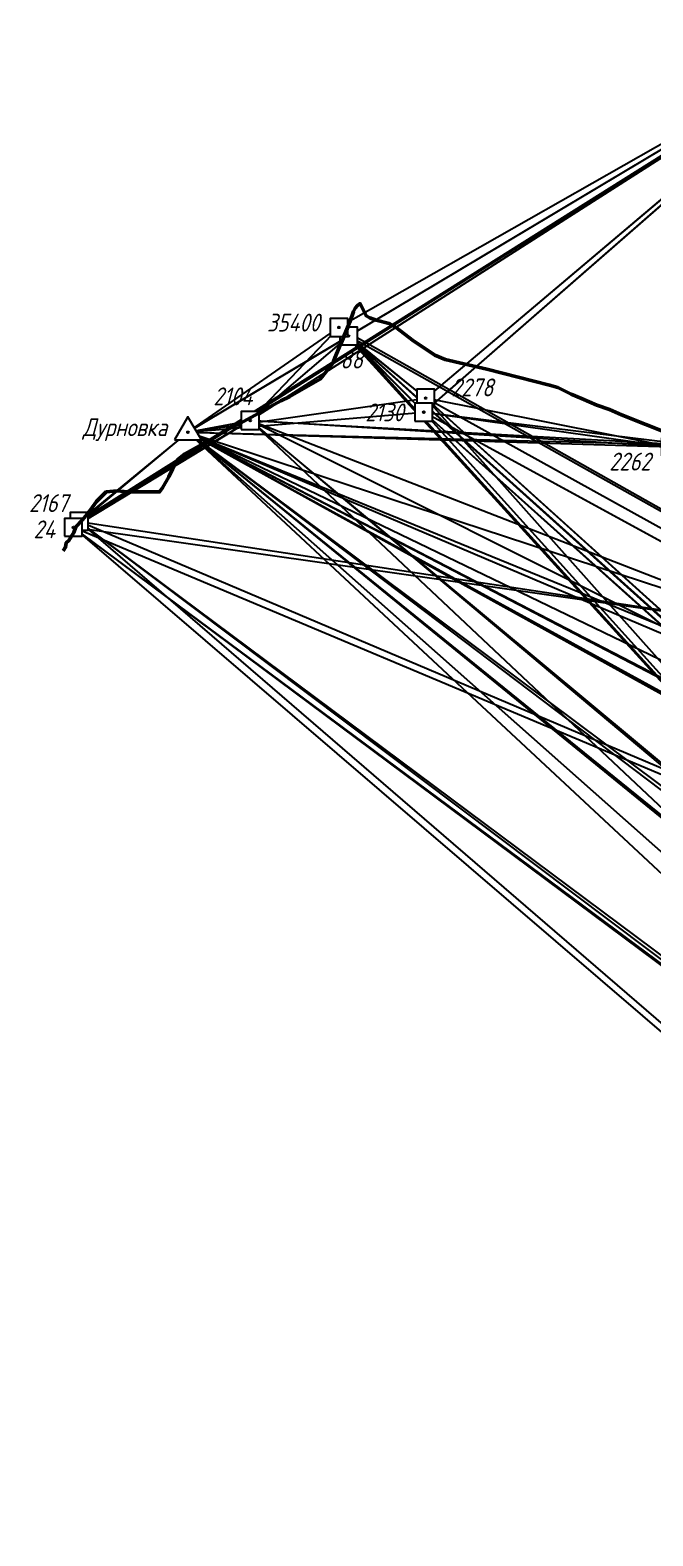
# Model space of a CAD drawing. Extents: x 2206680 to 2255999, y 529817 to 580901.
# Drawn here: x 2206680 to 2213659, y 563858 to 580728 of the extents above; entities that cross this region are included whole.
import ezdxf
from ezdxf.enums import TextEntityAlignment as Align

# ---------------------------------------------------------------- set-up
doc = ezdxf.new("R2010")
doc.units = 0
doc.layers.add('BaseLine', color=3, linetype='Continuous', true_color=0x00ff00)
doc.layers.add('Проектируемая трасса', color=1, linetype='Continuous')
doc.layers.add('Точки', color=7, linetype='Continuous', lineweight=0, true_color=0xffffff)
doc.styles.add('Bm431', font='Bm431.ttf')
doc.styles.add('D431', font='D431.ttf')
doc.styles.add('VNIPISIMPLEXCUR', font='simplex.shx', dxfattribs={"width": 0.8, "oblique": 15})

# ---------------------------------------------------------------- blocks, each defined once
blk = doc.blocks.new('*U20')
at = {"color": 0, "linetype": 'Continuous', "lineweight": -2, "style": 'D431'}
blk.add_attdef('Номер_пункта', text='', height=2, dxfattribs=at).set_placement((-2, -1), align=Align.RIGHT)
at = {"color": 0, "linetype": 'Continuous', "lineweight": -2, "style": 'Bm431', "flags": 1}
blk.add_attdef('Код', (0, -5.5), '', height=2, dxfattribs=at)
at = {"color": 0, "linetype": 'Continuous', "lineweight": -2}
blk.add_wipeout([(-1, 1), (1, 1), (1, -1), (-1, -1)], dxfattribs=at)
at = {"linetype": 'Continuous', "lineweight": -2}
h = blk.add_hatch(color=0, dxfattribs=at)
edge = h.paths.add_edge_path()
edge.add_arc((0, 0), 0.1, 0, 360)
at = {"color": 0, "linetype": 'Continuous', "lineweight": -2}
blk.add_lwpolyline([(-1, -1), (1, -1), (1, 1), (-1, 1)], close=True, dxfattribs=at)
blk.add_circle((0, 0), 0.1, dxfattribs=at)
at = {"color": 0, "linetype": 'Continuous', "lineweight": -2, "style": 'Bm431'}
for tag, p in [('Отметка_центра', (7, 0.7)), ('Отметка_земли', (7, -2.7))]:
    blk.add_attdef(tag, text='', height=2, dxfattribs=at).set_placement(p, align=Align.CENTER)
blk = doc.blocks.new('*U15')
at = {"color": 0, "linetype": 'Continuous', "lineweight": -2, "style": 'D431'}
blk.add_attdef('Номер_пункта', text='', height=2, dxfattribs=at).set_placement((-2, -1), align=Align.RIGHT)
at = {"color": 0, "linetype": 'Continuous', "lineweight": -2, "style": 'Bm431', "flags": 1}
blk.add_attdef('Код', (0, -5.5), '', height=2, dxfattribs=at)
at = {"color": 0, "linetype": 'Continuous', "lineweight": -2}
blk.add_wipeout([(-1, 1), (1, 1), (1, -1), (-1, -1)], dxfattribs=at)
at = {"linetype": 'Continuous', "lineweight": -2}
h = blk.add_hatch(color=0, dxfattribs=at)
edge = h.paths.add_edge_path()
edge.add_arc((0, 0), 0.1, 0, 360)
at = {"color": 0, "linetype": 'Continuous', "lineweight": -2}
blk.add_lwpolyline([(-1, -1), (1, -1), (1, 1), (-1, 1)], close=True, dxfattribs=at)
blk.add_circle((0, 0), 0.1, dxfattribs=at)
at = {"color": 0, "linetype": 'Continuous', "lineweight": -2, "style": 'Bm431'}
for tag, p in [('Отметка_центра', (7, 0.7)), ('Отметка_земли', (7, -2.7))]:
    blk.add_attdef(tag, text='', height=2, dxfattribs=at).set_placement(p, align=Align.CENTER)
blk = doc.blocks.new('*U16')
at = {"color": 0, "linetype": 'Continuous', "lineweight": -2, "style": 'D431'}
blk.add_attdef('Номер_пункта', text='', height=2, dxfattribs=at).set_placement((-2, -1), align=Align.RIGHT)
at = {"color": 0, "linetype": 'Continuous', "lineweight": -2, "style": 'Bm431', "flags": 1}
blk.add_attdef('Код', (0, -5.5), '', height=2, dxfattribs=at)
at = {"color": 0, "linetype": 'Continuous', "lineweight": -2}
blk.add_wipeout([(-1, 1), (1, 1), (1, -1), (-1, -1)], dxfattribs=at)
at = {"linetype": 'Continuous', "lineweight": -2}
h = blk.add_hatch(color=0, dxfattribs=at)
edge = h.paths.add_edge_path()
edge.add_arc((0, 0), 0.1, 0, 360)
at = {"color": 0, "linetype": 'Continuous', "lineweight": -2}
blk.add_lwpolyline([(-1, -1), (1, -1), (1, 1), (-1, 1)], close=True, dxfattribs=at)
blk.add_circle((0, 0), 0.1, dxfattribs=at)
at = {"color": 0, "linetype": 'Continuous', "lineweight": -2, "style": 'Bm431'}
for tag, p in [('Отметка_центра', (7, 0.7)), ('Отметка_земли', (7, -2.7))]:
    blk.add_attdef(tag, text='', height=2, dxfattribs=at).set_placement(p, align=Align.CENTER)
blk = doc.blocks.new('*U17')
at = {"color": 0, "linetype": 'Continuous', "lineweight": -2, "style": 'D431'}
blk.add_attdef('Номер_пункта', text='', height=2, dxfattribs=at).set_placement((-2, -1), align=Align.RIGHT)
at = {"color": 0, "linetype": 'Continuous', "lineweight": -2, "style": 'Bm431', "flags": 1}
blk.add_attdef('Код', (0, -5.5), '', height=2, dxfattribs=at)
at = {"color": 0, "linetype": 'Continuous', "lineweight": -2}
blk.add_wipeout([(-1, 1), (1, 1), (1, -1), (-1, -1)], dxfattribs=at)
at = {"linetype": 'Continuous', "lineweight": -2}
h = blk.add_hatch(color=0, dxfattribs=at)
edge = h.paths.add_edge_path()
edge.add_arc((0, 0), 0.1, 0, 360)
at = {"color": 0, "linetype": 'Continuous', "lineweight": -2}
blk.add_lwpolyline([(-1, -1), (1, -1), (1, 1), (-1, 1)], close=True, dxfattribs=at)
blk.add_circle((0, 0), 0.1, dxfattribs=at)
at = {"color": 0, "linetype": 'Continuous', "lineweight": -2, "style": 'Bm431'}
for tag, p in [('Отметка_центра', (7, 0.7)), ('Отметка_земли', (7, -2.7))]:
    blk.add_attdef(tag, text='', height=2, dxfattribs=at).set_placement(p, align=Align.CENTER)
blk = doc.blocks.new('*U18')
at = {"color": 0, "linetype": 'Continuous', "lineweight": -2, "style": 'D431'}
blk.add_attdef('Номер_пункта', text='', height=2, dxfattribs=at).set_placement((-2, -1), align=Align.RIGHT)
at = {"color": 0, "linetype": 'Continuous', "lineweight": -2, "style": 'Bm431', "flags": 1}
blk.add_attdef('Код', (0, -5.5), '', height=2, dxfattribs=at)
at = {"color": 0, "linetype": 'Continuous', "lineweight": -2}
blk.add_wipeout([(-1, 1), (1, 1), (1, -1), (-1, -1)], dxfattribs=at)
at = {"linetype": 'Continuous', "lineweight": -2}
h = blk.add_hatch(color=0, dxfattribs=at)
edge = h.paths.add_edge_path()
edge.add_arc((0, 0), 0.1, 0, 360)
at = {"color": 0, "linetype": 'Continuous', "lineweight": -2}
blk.add_lwpolyline([(-1, -1), (1, -1), (1, 1), (-1, 1)], close=True, dxfattribs=at)
blk.add_circle((0, 0), 0.1, dxfattribs=at)
at = {"color": 0, "linetype": 'Continuous', "lineweight": -2, "style": 'Bm431'}
for tag, p in [('Отметка_центра', (7, 0.7)), ('Отметка_земли', (7, -2.7))]:
    blk.add_attdef(tag, text='', height=2, dxfattribs=at).set_placement(p, align=Align.CENTER)
blk = doc.blocks.new('*U19')
at = {"color": 0, "linetype": 'Continuous', "lineweight": -2, "style": 'D431'}
blk.add_attdef('Номер_пункта', text='', height=2, dxfattribs=at).set_placement((-2, -1), align=Align.RIGHT)
at = {"color": 0, "linetype": 'Continuous', "lineweight": -2, "style": 'Bm431', "flags": 1}
blk.add_attdef('Код', (0, -5.5), '', height=2, dxfattribs=at)
at = {"color": 0, "linetype": 'Continuous', "lineweight": -2}
blk.add_wipeout([(-1, 1), (1, 1), (1, -1), (-1, -1)], dxfattribs=at)
at = {"linetype": 'Continuous', "lineweight": -2}
h = blk.add_hatch(color=0, dxfattribs=at)
edge = h.paths.add_edge_path()
edge.add_arc((0, 0), 0.1, 0, 360)
at = {"color": 0, "linetype": 'Continuous', "lineweight": -2}
blk.add_lwpolyline([(-1, -1), (1, -1), (1, 1), (-1, 1)], close=True, dxfattribs=at)
blk.add_circle((0, 0), 0.1, dxfattribs=at)
at = {"color": 0, "linetype": 'Continuous', "lineweight": -2, "style": 'Bm431'}
for tag, p in [('Отметка_центра', (7, 0.7)), ('Отметка_земли', (7, -2.7))]:
    blk.add_attdef(tag, text='', height=2, dxfattribs=at).set_placement(p, align=Align.CENTER)
blk = doc.blocks.new('*U27')
at = {"color": 0, "linetype": 'Continuous', "lineweight": -2, "style": 'D431'}
blk.add_attdef('Номер_пункта', text='', height=2, dxfattribs=at).set_placement((-2, -1), align=Align.RIGHT)
at = {"color": 0, "linetype": 'Continuous', "lineweight": -2, "style": 'Bm431', "flags": 1}
blk.add_attdef('Код', (0, -5.5), '', height=2, dxfattribs=at)
at = {"color": 0, "linetype": 'Continuous', "lineweight": -2}
blk.add_wipeout([(-1, 1), (1, 1), (1, -1), (-1, -1)], dxfattribs=at)
at = {"linetype": 'Continuous', "lineweight": -2}
h = blk.add_hatch(color=0, dxfattribs=at)
edge = h.paths.add_edge_path()
edge.add_arc((0, 0), 0.1, 0, 360)
at = {"color": 0, "linetype": 'Continuous', "lineweight": -2}
blk.add_lwpolyline([(-1, -1), (1, -1), (1, 1), (-1, 1)], close=True, dxfattribs=at)
blk.add_circle((0, 0), 0.1, dxfattribs=at)
at = {"color": 0, "linetype": 'Continuous', "lineweight": -2, "style": 'Bm431'}
for tag, p in [('Отметка_центра', (7, 0.7)), ('Отметка_земли', (7, -2.7))]:
    blk.add_attdef(tag, text='', height=2, dxfattribs=at).set_placement(p, align=Align.CENTER)
blk = doc.blocks.new('*U28')
at = {"color": 0, "linetype": 'Continuous', "lineweight": -2, "style": 'D431'}
blk.add_attdef('Номер_пункта', text='', height=2, dxfattribs=at).set_placement((-2, -1), align=Align.RIGHT)
at = {"color": 0, "linetype": 'Continuous', "lineweight": -2, "style": 'Bm431', "flags": 1}
blk.add_attdef('Код', (0, -5.5), '', height=2, dxfattribs=at)
at = {"color": 0, "linetype": 'Continuous', "lineweight": -2}
blk.add_wipeout([(-1, 1), (1, 1), (1, -1), (-1, -1)], dxfattribs=at)
at = {"linetype": 'Continuous', "lineweight": -2}
h = blk.add_hatch(color=0, dxfattribs=at)
edge = h.paths.add_edge_path()
edge.add_arc((0, 0), 0.1, 0, 360)
at = {"color": 0, "linetype": 'Continuous', "lineweight": -2}
blk.add_lwpolyline([(-1, -1), (1, -1), (1, 1), (-1, 1)], close=True, dxfattribs=at)
blk.add_circle((0, 0), 0.1, dxfattribs=at)
at = {"color": 0, "linetype": 'Continuous', "lineweight": -2, "style": 'Bm431'}
for tag, p in [('Отметка_центра', (7, 0.7)), ('Отметка_земли', (7, -2.7))]:
    blk.add_attdef(tag, text='', height=2, dxfattribs=at).set_placement(p, align=Align.CENTER)
blk = doc.blocks.new('*U71')
at = {"color": 0, "linetype": 'Continuous', "lineweight": -2, "style": 'Bm431'}
for tag, p in [('Отметка_центра', (7, 0.7)), ('Отметка_земли', (7, -2.7))]:
    blk.add_attdef(tag, text='', height=2, dxfattribs=at).set_placement(p, align=Align.CENTER)
blk.add_attdef('Название_пункта', text='', height=2, dxfattribs=at).set_placement((-2, -1), align=Align.RIGHT)
at = {"color": 0, "linetype": 'Continuous', "lineweight": -2}
blk.add_wipeout([(-1.5, -0.87), (0, 1.73), (1.5, -0.87)], dxfattribs=at)
at = {"linetype": 'Continuous', "lineweight": -2}
h = blk.add_hatch(color=0, dxfattribs=at)
edge = h.paths.add_edge_path()
edge.add_arc((0, 0), 0.1, 0, 360)
at = {"color": 0, "linetype": 'Continuous', "lineweight": -2}
blk.add_lwpolyline([(-1.5, -0.87), (1.5, -0.87), (0, 1.73)], close=True, dxfattribs=at)
blk.add_circle((0, 0), 0.1, dxfattribs=at)

msp = doc.modelspace()

# ---------------------------------------------------------------- linework, layer by layer
at = {"color": 95, "linetype": 'Continuous'}
for p, q in [((2215995, 580728, 137), (2207165, 575157, 35)), ((2215995, 580728, 137), (2207231, 575224, 35)), ((2215995, 580728, 137), (2208449, 576223, 44)), ((2215995, 580728, 137), (2209147, 576354, 40)), ((2215995, 580728, 137), (2210141, 577397, 46)), ((2215995, 580728, 137), (2210250, 577301, 46)), ((2215995, 580728, 137), (2210250, 577301, 46)), ((2215995, 580728, 137), (2211091, 576448, 39)), ((2215995, 580728, 137), (2211113, 576606, 40)), ((2208449, 576223, 44), (2210141, 577397, 46)), ((2208449, 576223, 44), (2210250, 577301, 46)), ((2209147, 576354, 40), (2210141, 577397, 46)), ((2209147, 576354, 40), (2210250, 577301, 46)), ((2210141, 577397, 46), (2210250, 577301, 46)), ((2211091, 576448, 39), (2210141, 577397, 46)), ((2211113, 576606, 40), (2210141, 577397, 46)), ((2210141, 577397, 46), (2210250, 577301, 46)), ((2211091, 576448, 39), (2210141, 577397, 46)), ((2211113, 576606, 40), (2210141, 577397, 46)), ((2211091, 576448, 39), (2210250, 577301, 46)), ((2211113, 576606, 40), (2210250, 577301, 46)), ((2211091, 576448, 39), (2210250, 577301, 46)), ((2211113, 576606, 40), (2210250, 577301, 46)), ((2208449, 576223, 44), (2211113, 576606, 40)), ((2211091, 576448, 39), (2211113, 576606, 40)), ((2211091, 576448, 39), (2211113, 576606, 40)), ((2213856, 576058, 37), (2211113, 576606, 40)), ((2234489, 563670, 168), (2211113, 576606, 40)), ((2209147, 576354, 40), (2207165, 575157, 35)), ((2209147, 576354, 40), (2207231, 575224, 35)), ((2208449, 576223, 44), (2211091, 576448, 39)), ((2208449, 576223, 44), (2209147, 576354, 40)), ((2214093, 576079, 37), (2209147, 576354, 40)), ((2213856, 576058, 37), (2209147, 576354, 40)), ((2214093, 576079, 37), (2211091, 576448, 39)), ((2213856, 576058, 37), (2211091, 576448, 39)), ((2234489, 563670, 168), (2211091, 576448, 39)), ((2208449, 576223, 44), (2207165, 575157, 35)), ((2208449, 576223, 44), (2207231, 575224, 35)), ((2214093, 576079, 37), (2208449, 576223, 44)), ((2213856, 576058, 37), (2208449, 576223, 44)), ((2207231, 575224, 35), (2207165, 575157, 35)), ((2207231, 575224, 35), (2207165, 575157, 35))]:
    msp.add_line(p, q, dxfattribs=at)
at = {"layer": 'BaseLine', "color": 95, "lineweight": 30}
for p, q in [((2215995, 580728, 137), (2207165, 575157, 35)), ((2215995, 580728, 137), (2207231, 575224, 35)), ((2215995, 580728, 137), (2208449, 576223, 44)), ((2215995, 580728, 137), (2209147, 576354, 40)), ((2215995, 580728, 137), (2210141, 577397, 46)), ((2215995, 580728, 137), (2210250, 577301, 46)), ((2215995, 580728, 137), (2210250, 577301, 46)), ((2215995, 580728, 137), (2211091, 576448, 39)), ((2215995, 580728, 137), (2211113, 576606, 40)), ((2208449, 576223, 44), (2210141, 577397, 46)), ((2208449, 576223, 44), (2210250, 577301, 46)), ((2209147, 576354, 40), (2210141, 577397, 46)), ((2209147, 576354, 40), (2210250, 577301, 46)), ((2222731, 563559, 61), (2210141, 577397, 46)), ((2234489, 563670, 168), (2210141, 577397, 46)), ((2210141, 577397, 46), (2210250, 577301, 46)), ((2211091, 576448, 39), (2210141, 577397, 46)), ((2222731, 563559, 61), (2210141, 577397, 46)), ((2234489, 563670, 168), (2210141, 577397, 46)), ((2211113, 576606, 40), (2210141, 577397, 46)), ((2210141, 577397, 46), (2210250, 577301, 46)), ((2210141, 577397, 46), (2238006, 552293, 121)), ((2211113, 576606, 40), (2210141, 577397, 46)), ((2211091, 576448, 39), (2210141, 577397, 46)), ((2238535, 551881, 126), (2210141, 577397, 46)), ((2222731, 563559, 61), (2210250, 577301, 46)), ((2222731, 563559, 61), (2210250, 577301, 46)), ((2234489, 563670, 168), (2210250, 577301, 46)), ((2234489, 563670, 168), (2210250, 577301, 46)), ((2211091, 576448, 39), (2210250, 577301, 46)), ((2222731, 563559, 61), (2210250, 577301, 46)), ((2222731, 563559, 61), (2210250, 577301, 46)), ((2234489, 563670, 168), (2210250, 577301, 46)), ((2234489, 563670, 168), (2210250, 577301, 46)), ((2211113, 576606, 40), (2210250, 577301, 46)), ((2210250, 577301, 46), (2238006, 552293, 121)), ((2211113, 576606, 40), (2210250, 577301, 46)), ((2211091, 576448, 39), (2210250, 577301, 46)), ((2238535, 551881, 126), (2210250, 577301, 46)), ((2208449, 576223, 44), (2211113, 576606, 40)), ((2211091, 576448, 39), (2211113, 576606, 40)), ((2211091, 576448, 39), (2211113, 576606, 40)), ((2222731, 563559, 61), (2211113, 576606, 40)), ((2234489, 563670, 168), (2211113, 576606, 40)), ((2222731, 563559, 61), (2211113, 576606, 40)), ((2213856, 576058, 37), (2211113, 576606, 40)), ((2211113, 576606, 40), (2238006, 552293, 121)), ((2238535, 551881, 126), (2211113, 576606, 40)), ((2209147, 576354, 40), (2207165, 575157, 35)), ((2209147, 576354, 40), (2207231, 575224, 35)), ((2208449, 576223, 44), (2211091, 576448, 39)), ((2208449, 576223, 44), (2209147, 576354, 40)), ((2222731, 563559, 61), (2209147, 576354, 40)), ((2215171, 574017, 32), (2209147, 576354, 40)), ((2234489, 563670, 168), (2209147, 576354, 40)), ((2234489, 563670, 168), (2209147, 576354, 40)), ((2222731, 563559, 61), (2209147, 576354, 40)), ((2209147, 576354, 40), (2238006, 552140, 121)), ((2213856, 576058, 37), (2209147, 576354, 40)), ((2209147, 576354, 40), (2214093, 576079, 37)), ((2215171, 574017, 32), (2209147, 576354, 40)), ((2238535, 551881, 126), (2209147, 576354, 40)), ((2222731, 563559, 61), (2211091, 576448, 39)), ((2211091, 576448, 39), (2213856, 576058, 37)), ((2222731, 563559, 61), (2211091, 576448, 39)), ((2234489, 563670, 168), (2211091, 576448, 39)), ((2211091, 576448, 39), (2214093, 576079, 37)), ((2211091, 576448, 39), (2238006, 552293, 121)), ((2238535, 551881, 126), (2211091, 576448, 39)), ((2208449, 576223, 44), (2207165, 575157, 35)), ((2208449, 576223, 44), (2207231, 575224, 35)), ((2208449, 576223, 44), (2218647, 572059, 36)), ((2208449, 576223, 44), (2224008, 567696, 117)), ((2208449, 576223, 44), (2222731, 563559, 61)), ((2208449, 576223, 44), (2218502, 570664, 43)), ((2208449, 576223, 44), (2221029, 569708, 48)), ((2208449, 576223, 44), (2221029, 569708, 48)), ((2208449, 576223, 44), (2220893, 569740, 46)), ((2208449, 576223, 44), (2220893, 569740, 46)), ((2208449, 576223, 44), (2224575, 564025, 67)), ((2208449, 576223, 44), (2224763, 564029, 68)), ((2208449, 576223, 44), (2218633, 571897, 35)), ((2208449, 576223, 44), (2215171, 574017, 32)), ((2234489, 563670, 168), (2208449, 576223, 44)), ((2208449, 576223, 44), (2218647, 572059, 36)), ((2208449, 576223, 44), (2224008, 567696, 117)), ((2222731, 563559, 61), (2208449, 576223, 44)), ((2208449, 576223, 44), (2218502, 570664, 43)), ((2208449, 576223, 44), (2221029, 569708, 48)), ((2208449, 576223, 44), (2221029, 569708, 48)), ((2234489, 563670, 168), (2208449, 576223, 44)), ((2208449, 576223, 44), (2220893, 569740, 46)), ((2208449, 576223, 44), (2220893, 569740, 46)), ((2208449, 576223, 44), (2224575, 564025, 67)), ((2208449, 576223, 44), (2224763, 564029, 68)), ((2208449, 576223, 44), (2218633, 571897, 35)), ((2208449, 576223, 44), (2238006, 552293, 121)), ((2208449, 576223, 44), (2238006, 552140, 121)), ((2208449, 576223, 44), (2237639, 549008, 62)), ((2208449, 576223, 44), (2213856, 576058, 37)), ((2208449, 576223, 44), (2214093, 576079, 37)), ((2208449, 576223, 44), (2215171, 574017, 32)), ((2238535, 551881, 126), (2208449, 576223, 44)), ((2207231, 575224, 35), (2207165, 575157, 35)), ((2207231, 575224, 35), (2207165, 575157, 35)), ((2222731, 563559, 61), (2207165, 575157, 35)), ((2215171, 574017, 32), (2207165, 575157, 35)), ((2234489, 563670, 168), (2207165, 575157, 35)), ((2222731, 563559, 61), (2207165, 575157, 35)), ((2234489, 563670, 168), (2207165, 575157, 35)), ((2207165, 575157, 35), (2237639, 549008, 62)), ((2215171, 574017, 32), (2207165, 575157, 35)), ((2238535, 551881, 126), (2207165, 575157, 35)), ((2222731, 563559, 61), (2207231, 575224, 35)), ((2207231, 575224, 35), (2215171, 574017, 32)), ((2234489, 563670, 168), (2207231, 575224, 35)), ((2222731, 563559, 61), (2207231, 575224, 35)), ((2234489, 563670, 168), (2207231, 575224, 35)), ((2207231, 575224, 35), (2237639, 549008, 62)), ((2207231, 575224, 35), (2215171, 574017, 32)), ((2238535, 551881, 126), (2207231, 575224, 35))]:
    msp.add_line(p, q, dxfattribs=at)

# ---------------------------------------------------------------- next in the draw order: block references
at = {"layer": 'Точки', "color": 0, "lineweight": 30}
ref = msp.add_blockref('*U20', (2210250, 577301, 46), dxfattribs=dict(at, xscale=100, yscale=100, zscale=100))
ref.add_attrib('Номер_пункта', '88', dxfattribs={"layer": '0', "color": 0, "linetype": 'Continuous', "lineweight": -2, "height": 200, "style": 'VNIPISIMPLEXCUR', "oblique": 15, "width": 0.8}).set_placement((2210407, 576937, 46), align=Align.RIGHT)
ref = msp.add_blockref('*U15', (2211113, 576606, 40), dxfattribs=dict(at, xscale=100, yscale=100, zscale=100))
ref.add_attrib('Номер_пункта', '2278', dxfattribs={"layer": '0', "color": 0, "linetype": 'Continuous', "lineweight": -2, "height": 200, "style": 'VNIPISIMPLEXCUR', "oblique": 15, "width": 0.8}).set_placement((2211869, 576625, 40), align=Align.RIGHT)
ref = msp.add_blockref('*U16', (2209147, 576354, 40), dxfattribs=dict(at, xscale=100, yscale=100, zscale=100))
ref.add_attrib('Номер_пункта', '2104', dxfattribs={"layer": '0', "color": 0, "linetype": 'Continuous', "lineweight": -2, "height": 200, "style": 'VNIPISIMPLEXCUR', "oblique": 15, "width": 0.8}).set_placement((2209171, 576525, 40), align=Align.RIGHT)
at = {"layer": 'Точки', "color": 1, "lineweight": 30}
ref = msp.add_blockref('*U71', (2208449, 576223, 44), dxfattribs=dict(at, xscale=100, yscale=100, zscale=100))
ref.add_attrib('Название_пункта', 'Дурновка', dxfattribs={"layer": '0', "color": 0, "linetype": 'Continuous', "lineweight": -2, "height": 200, "style": 'VNIPISIMPLEXCUR', "oblique": 15, "width": 0.8}).set_placement((2208216, 576179, 44), align=Align.RIGHT)
at = {"layer": 'Точки', "color": 0, "lineweight": 30}
ref = msp.add_blockref('*U19', (2213856, 576058, 37), dxfattribs=dict(at, xscale=100, yscale=100, zscale=100))
ref.add_attrib('Номер_пункта', '2262', dxfattribs={"layer": '0', "color": 0, "linetype": 'Continuous', "lineweight": -2, "height": 200, "style": 'VNIPISIMPLEXCUR', "oblique": 15, "width": 0.8}).set_placement((2213632, 575794, 37), align=Align.RIGHT)
ref = msp.add_blockref('*U18', (2207231, 575224, 35), dxfattribs=dict(at, xscale=100, yscale=100, zscale=100))
ref.add_attrib('Номер_пункта', '2167', dxfattribs={"layer": '0', "color": 0, "linetype": 'Continuous', "lineweight": -2, "height": 200, "style": 'VNIPISIMPLEXCUR', "oblique": 15, "width": 0.8}).set_placement((2207103, 575329, 35), align=Align.RIGHT)

# ---------------------------------------------------------------- next in the draw order: block references
ref = msp.add_blockref('*U27', (2210141, 577397, 46), dxfattribs=dict(at, xscale=100, yscale=100, zscale=100))
ref.add_attrib('Номер_пункта', '35400', dxfattribs={"layer": '0', "color": 0, "linetype": 'Continuous', "lineweight": -2, "height": 200, "style": 'VNIPISIMPLEXCUR', "oblique": 15, "width": 0.8}).set_placement((2209927, 577351, 46), align=Align.RIGHT)
ref = msp.add_blockref('*U17', (2211091, 576448, 39), dxfattribs=dict(at, xscale=100, yscale=100, zscale=100))
ref.add_attrib('Номер_пункта', '2130', dxfattribs={"layer": '0', "color": 0, "linetype": 'Continuous', "lineweight": -2, "height": 200, "style": 'VNIPISIMPLEXCUR', "oblique": 15, "width": 0.8}).set_placement((2210865, 576345, 39), align=Align.RIGHT)
ref = msp.add_blockref('*U28', (2207165, 575157, 35), dxfattribs=dict(at, xscale=100, yscale=100, zscale=100))
ref.add_attrib('Номер_пункта', '24', dxfattribs={"layer": '0', "color": 0, "linetype": 'Continuous', "lineweight": -2, "height": 200, "style": 'VNIPISIMPLEXCUR', "oblique": 15, "width": 0.8}).set_placement((2206958, 575035, 35), align=Align.RIGHT)

# ---------------------------------------------------------------- next in the draw order: linework, layer by layer
at = {"layer": 'Проектируемая трасса', "lineweight": 50}
msp.add_lwpolyline([(2207051, 574893), (2207078, 574934), (2207086, 574984), (2207114, 575011), (2207170, 575098), (2207193, 575162), (2207269, 575243), (2207356, 575352), (2207424, 575448), (2207531, 575554), (2207654, 575565), (2207772, 575554), (2208131, 575554), (2208164, 575600), (2208235, 575724), (2208318, 575895), (2208339, 575922), (2208413, 575982), (2208845, 576220), (2208920, 576270), (2208987, 576300), (2209491, 576574), (2209590, 576622), (2209929, 576817), (2209951, 576840), (2210071, 576998), (2210093, 577058), (2210267, 577468), (2210305, 577575), (2210322, 577612), (2210347, 577643), (2210377, 577664), (2210446, 577527), (2210486, 577503), (2210558, 577478), (2210703, 577441), (2210786, 577392), (2210967, 577254), (2211217, 577086), (2211330, 577036), (2211797, 576929), (2212502, 576751), (2212593, 576723), (2212744, 576650), (2212858, 576601), (2213031, 576527), (2213171, 576477), (2213308, 576418), (2213853, 576203)], dxfattribs=at)

doc.saveas('drawing.dxf')
